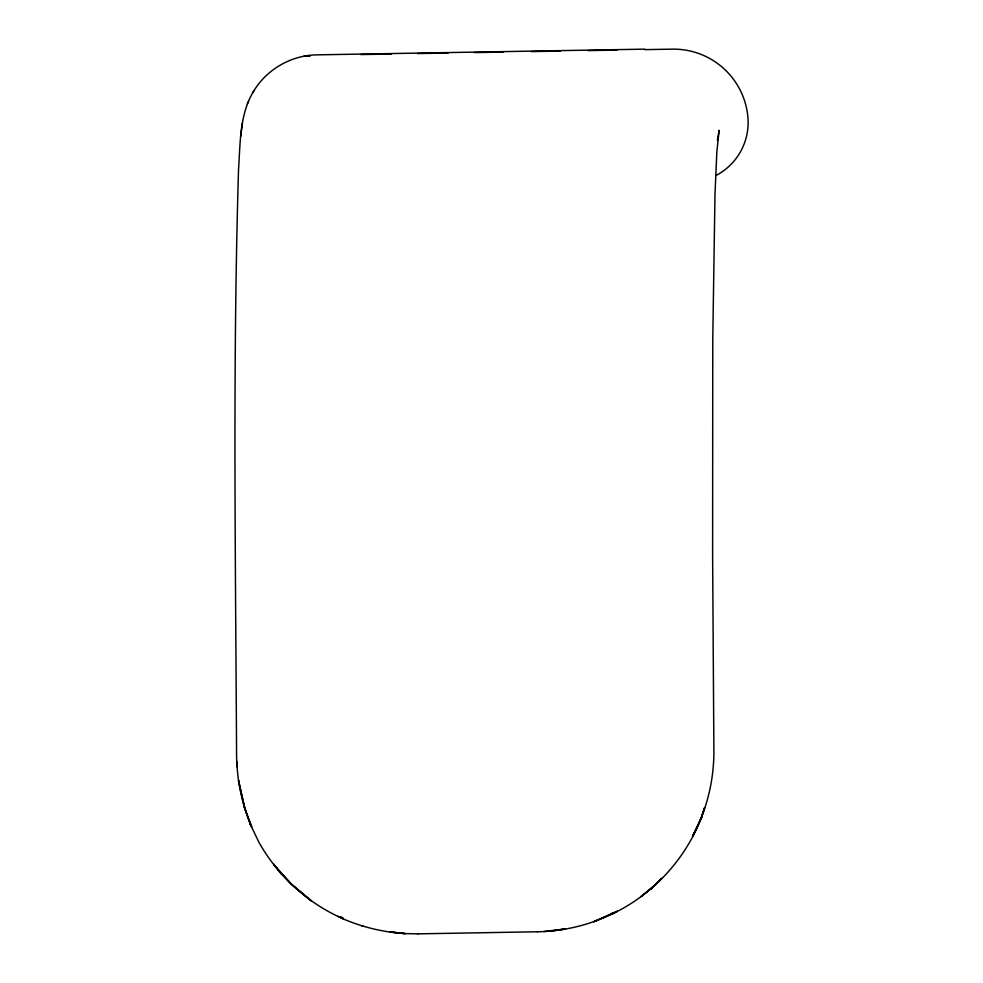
<?xml version="1.0" encoding="UTF-8"?>
<svg xmlns="http://www.w3.org/2000/svg" width="983" height="983" viewBox="0 0 983 983"><rect width="100%" height="100%" fill="white"/><g stroke="black" fill="none" stroke-linecap="round" stroke-linejoin="round"><path stroke-width="1.47" d="M644.774 49.15L316.415 54.864C291.386 55.355 267.351 69.056 254.167 90.35C239.397 113.819 240.43 142.486 238.55 169.101C232.639 364.521 235.588 560.101 236.571 755.571C237.014 780.035 241.757 804.499 251.734 826.9L244.484 807.498L250.419 824.577L258.922 842.259C277.833 876.025 307.876 903.512 343.436 918.896L337.673 916.23M242.432 123.108L240.651 136.576M717.393 140.446L719.138 130.346L716.84 151.923L714.985 194.646L712.761 339.835L712.614 554.719L713.891 751.798C713.842 781.129 706.691 810.41 692.56 836.164L701.751 816.738L704.602 807.633L700.818 819.097L701.751 816.738C689.722 848.476 668.354 876.517 640.965 896.57L655.956 884.258L661.731 878.335L650.304 889.345L655.956 884.258C623.996 913.957 580.953 931.11 537.357 931.773M247.286 103.928L248.552 101.446M252.889 92.844L254.167 90.35M340.99 916.807L343.03 917.876M611.893 914.239L615.1 912.666M550.566 931.073L565.151 928.984L543.82 931.54M360.773 54.569L391.467 54.028M417.554 53.574L448.236 53.045M474.322 52.59L503.48 52.087M531.09 51.608L560.249 51.091M587.871 50.612L617.017 50.108M644.639 49.629L672.261 49.15A74.647 74.634 -90 0 1 747.916 117.37A59.717 59.705 -90 0 1 715.784 175.588M417.947 933.85L537.517 931.773M304.042 56.117L310.149 56.117M418.107 933.85L405.168 933.604L390.337 931.933L405.168 933.604C383.861 932.314 362.924 927.325 343.3 918.945M361.486 925.74L363.268 926.195M250.69 825.142L250.186 822.759L250.419 824.577M236.719 761.506L237.247 767.121M613.576 912.58L610.455 914.19L613.638 912.691M617.299 911.278L593.904 921.661L617.299 911.278M311.169 900.735L290.612 883.52L273.716 864.266L281.974 874.612L278.054 870.029L292.172 884.798L311.169 900.735M244.988 809.255L238.513 780.514L244.988 809.255"/></g></svg>
